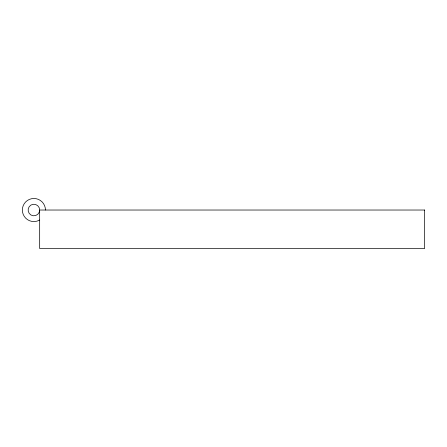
<?xml version="1.0" encoding="UTF-8"?>
<svg xmlns="http://www.w3.org/2000/svg" width="447" height="447" viewBox="0 0 447 447"><rect width="100%" height="100%" fill="white"/><g stroke="black" fill="none" stroke-linecap="round" stroke-linejoin="round"><path stroke-width="0.67" d="M39.671 220.03L36.889 221.181L33.899 221.578A11.549 11.549 0 0 1 22.35 210.029A11.549 11.549 0 0 1 33.899 198.479A11.549 11.549 0 0 1 45.449 210.029M424.65 210.029L39.671 210.029A5.772 5.772 0 0 0 31.011 205.022A5.772 5.772 0 0 0 31.011 215.029A5.772 5.772 0 0 0 39.671 210.029L39.671 248.521L424.65 248.521L424.65 210.029"/></g></svg>
